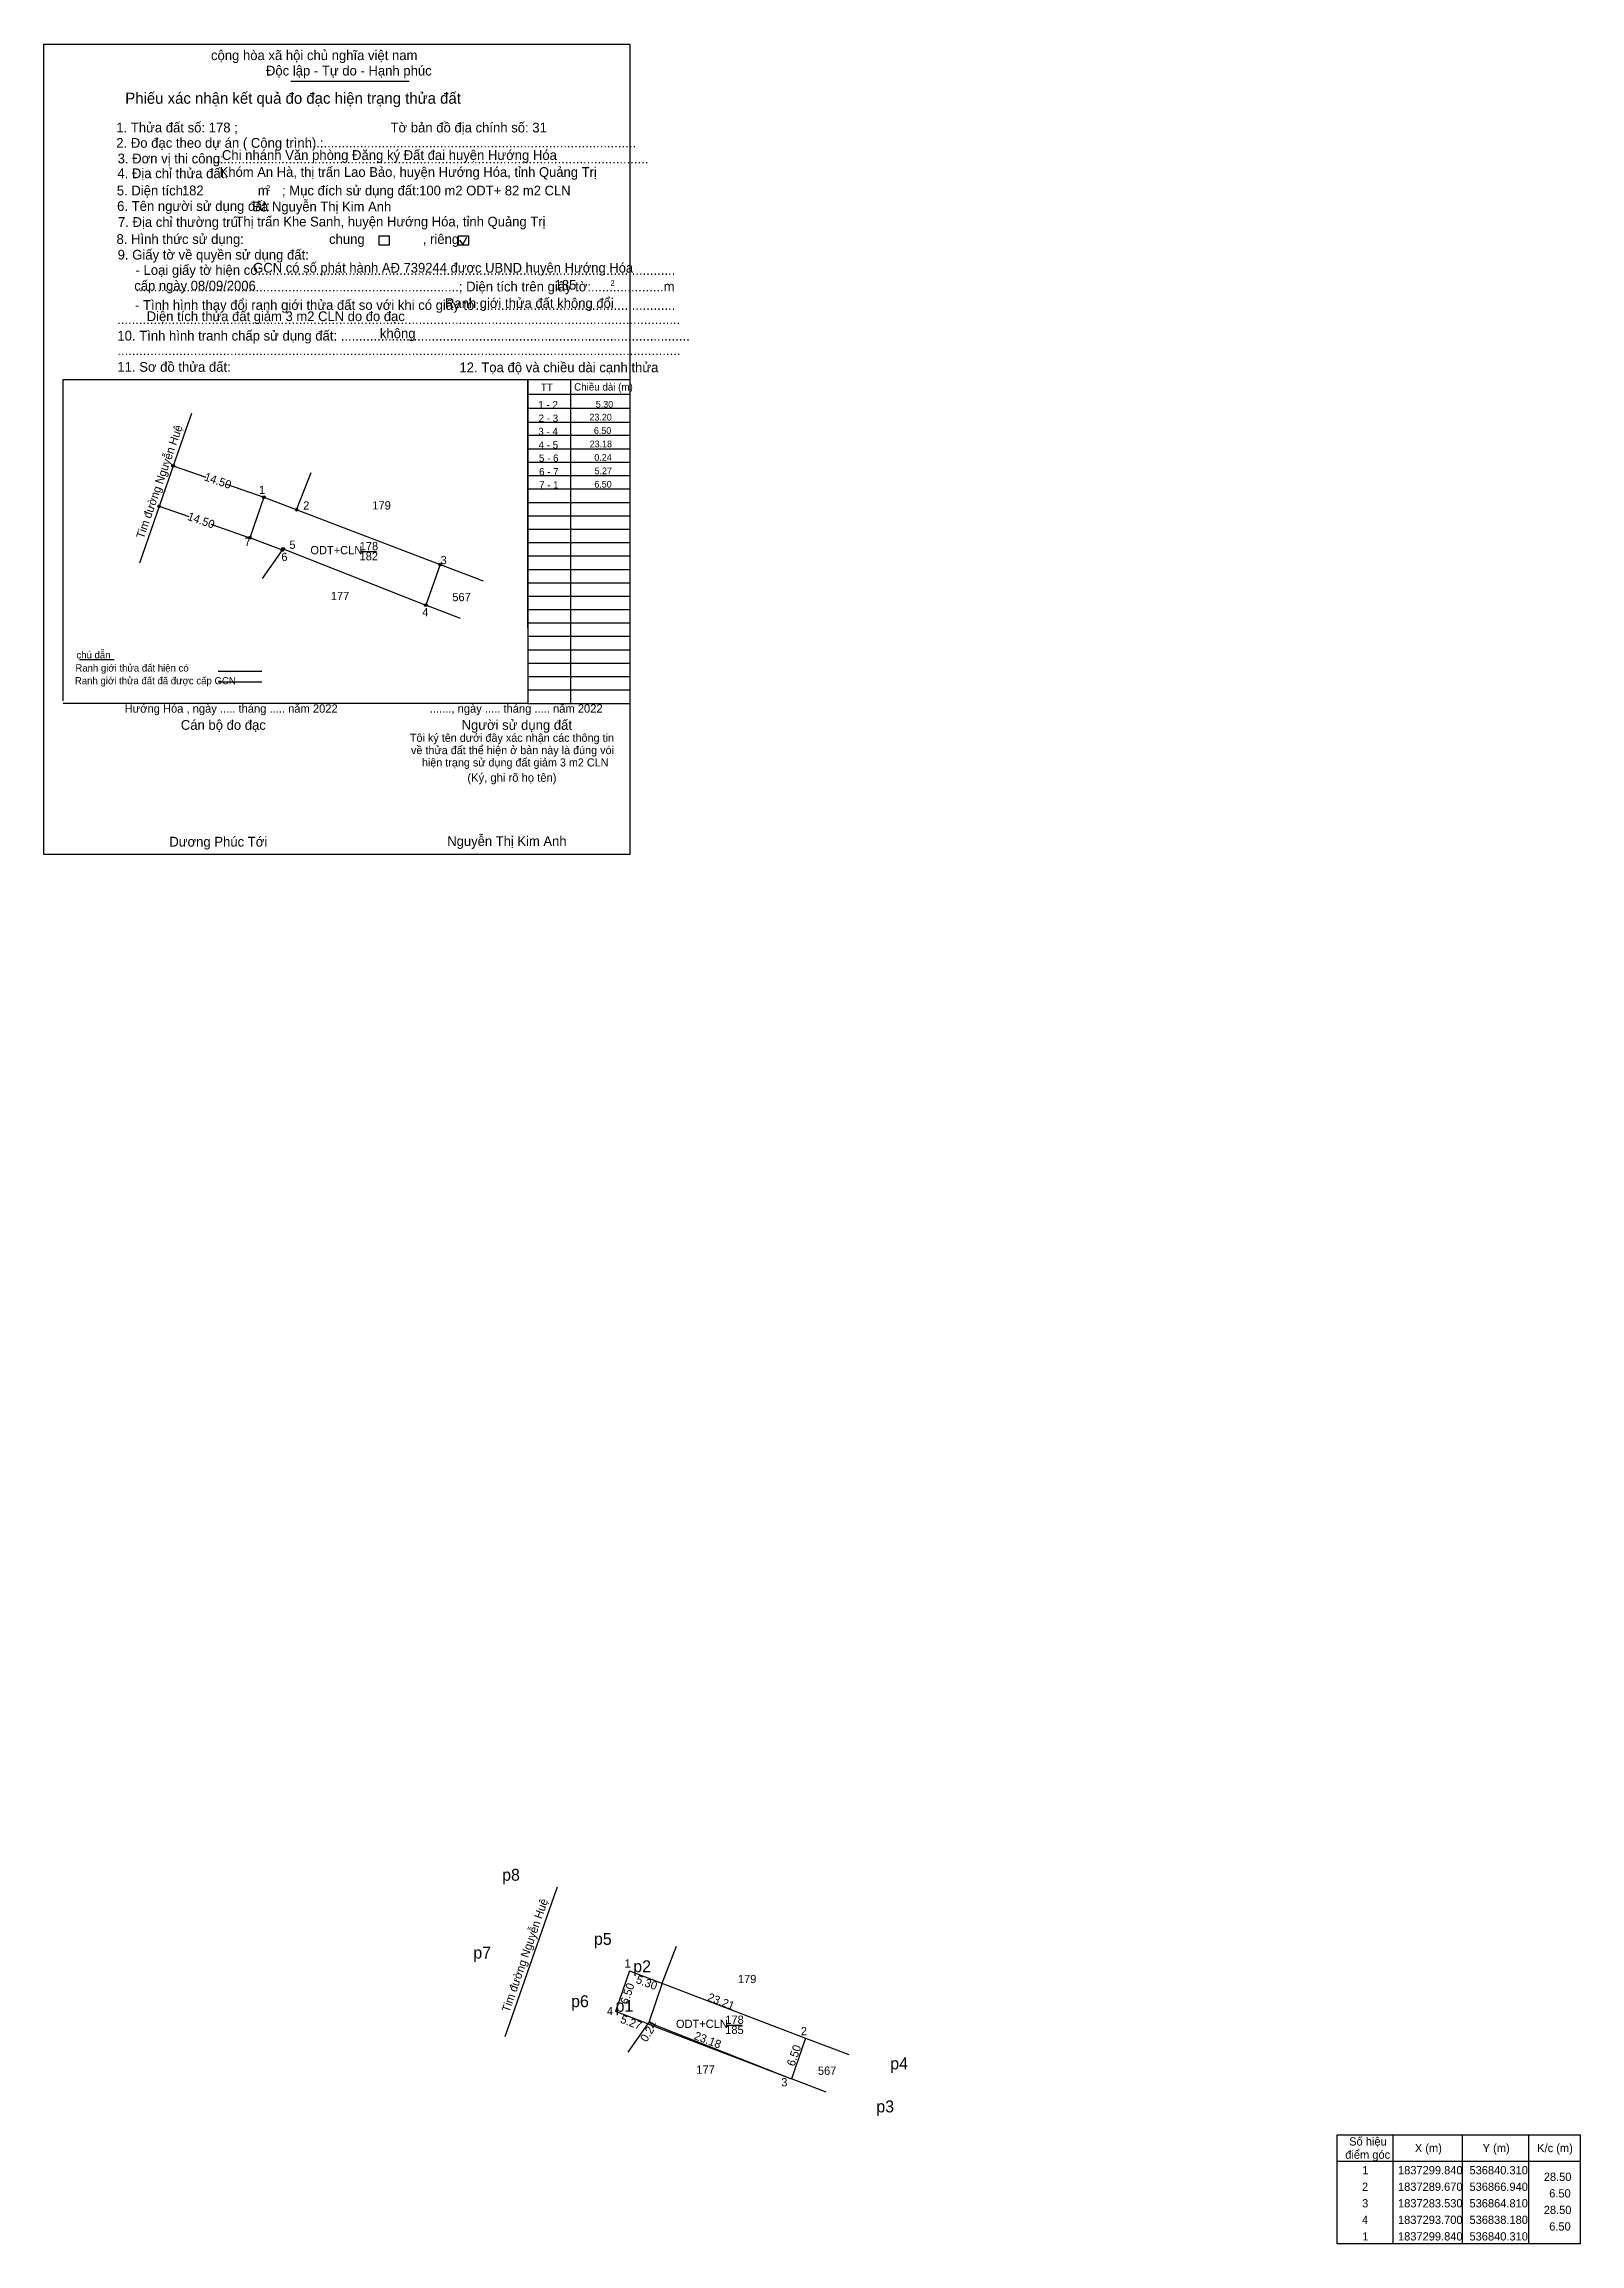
# Model space of a CAD drawing. Extents: x 536752 to 536984, y 1837259 to 1837591.
import ezdxf

# ---------------------------------------------------------------- set-up
doc = ezdxf.new("R2010")
doc.units = 0
for name, color, linetype in [('Level 1', 7, 'Continuous'), ('Level 10', 7, 'Continuous'), ('Level 12', 7, 'Continuous'), ('Level 17', 7, 'Continuous'), ('Level 2', 7, 'Continuous'), ('Level 23', 7, 'Continuous'), ('Level 30', 7, 'Continuous'), ('Level 36', 7, 'Continuous'), ('Level 6', 7, 'Continuous'), ('Level 63', 7, 'Continuous'), ('Level 7', 7, 'Continuous')]:
    doc.layers.add(name, color=color, linetype=linetype)

msp = doc.modelspace()

# ---------------------------------------------------------------- linework, layer by layer
at = {"layer": 'Level 17'}
msp.add_line((536757.18, 1837498.05), (536762.41, 1837498.05), dxfattribs=at)
at = {"layer": 'Level 2'}
for p, q in [((536751.79, 1837591.05), (536751.79, 1837591.05)), ((536789.1, 1837585.43), (536807.01, 1837585.43)), ((536814.62, 1837561.42), (536815.12, 1837560.77)), ((536815.12, 1837560.77), (536815.74, 1837561.87)), ((536754.68, 1837540.34), (536824.94, 1837540.34)), ((536754.68, 1837491.8), (536754.68, 1837540.34)), ((536824.94, 1837540.34), (536824.94, 1837491.4)), ((536824.94, 1837491.4), (536754.68, 1837491.4)), ((536840.37, 1837468.54), (536840.37, 1837468.54))]:
    msp.add_line(p, q, dxfattribs=at)
for points in [[(536751.79, 1837591.05), (536840.37, 1837591.05), (536840.37, 1837468.54), (536751.79, 1837468.54)], [(536802.48, 1837562.06), (536804, 1837562.06), (536804, 1837560.64), (536802.48, 1837560.64)], [(536814.44, 1837562.06), (536815.97, 1837562.06), (536815.97, 1837560.64), (536814.44, 1837560.64)]]:
    msp.add_lwpolyline(points, close=True, dxfattribs=at)
at = {"layer": 'Level 23'}
for p, q in [((536784.83, 1837510.25), (536787.81, 1837514.52)), ((536787.81, 1837514.52), (536787.97, 1837514.74)), ((536840.1, 1837287.53), (536843.08, 1837291.8)), ((536843.08, 1837291.8), (536843.24, 1837292.02))]:
    msp.add_line(p, q, dxfattribs=at)
at = {"layer": 'Level 30'}
for p, q in [((536824.94, 1837540.34), (536840.37, 1837540.34)), ((536824.94, 1837502.78), (536824.94, 1837540.34)), ((536831.39, 1837540.34), (536831.39, 1837491.4)), ((536840.37, 1837540.34), (536840.37, 1837502.78)), ((536824.94, 1837538.13), (536840.37, 1837538.13)), ((536824.9, 1837533.92), (536840.33, 1837533.92)), ((536824.94, 1837535.99), (536840.37, 1837535.99)), ((536824.94, 1837531.91), (536840.37, 1837531.91)), ((536824.94, 1837529.88), (536840.37, 1837529.88)), ((536824.94, 1837527.85), (536840.37, 1837527.85)), ((536824.94, 1837525.83), (536840.37, 1837525.83)), ((536824.94, 1837523.8), (536840.37, 1837523.8)), ((536824.94, 1837521.78), (536840.37, 1837521.78)), ((536824.94, 1837519.75), (536840.37, 1837519.75)), ((536824.94, 1837517.73), (536840.37, 1837517.73)), ((536824.94, 1837515.7), (536840.37, 1837515.7)), ((536824.94, 1837513.68), (536840.37, 1837513.68)), ((536824.94, 1837511.65), (536840.37, 1837511.65)), ((536824.94, 1837509.63), (536840.37, 1837509.63)), ((536824.94, 1837507.6), (536840.37, 1837507.6)), ((536824.94, 1837505.58), (536840.37, 1837505.58)), ((536824.94, 1837503.55), (536840.37, 1837503.55)), ((536824.94, 1837501.53), (536840.37, 1837501.53)), ((536824.94, 1837499.5), (536840.37, 1837499.5)), ((536824.94, 1837499.5), (536840.37, 1837499.5)), ((536824.94, 1837497.48), (536840.37, 1837497.48)), ((536824.94, 1837495.45), (536840.37, 1837495.45)), ((536824.94, 1837493.43), (536840.37, 1837493.43)), ((536824.94, 1837491.4), (536840.37, 1837491.4))]:
    msp.add_line(p, q, dxfattribs=at)
at = {"layer": 'Level 36'}
for p, q in [((536774.1, 1837535.22), (536773.25, 1837532.79)), ((536773.25, 1837532.79), (536766.22, 1837512.59)), ((536771.34, 1837527.31), (536776.27, 1837525.6)), ((536779.39, 1837524.52), (536785.04, 1837522.56)), ((536769.21, 1837521.18), (536773.69, 1837519.62)), ((536785.04, 1837522.56), (536811.67, 1837512.39)), ((536777, 1837518.47), (536782.91, 1837516.42)), ((536787.83, 1837514.54), (536782.91, 1837516.42)), ((536811.67, 1837512.39), (536818.2, 1837509.9)), ((536829.37, 1837312.5), (536828.52, 1837310.07)), ((536828.52, 1837310.07), (536821.49, 1837289.87)), ((536840.31, 1837299.84), (536866.94, 1837289.67)), ((536845.26, 1837297.95), (536843.24, 1837292.02)), ((536843.1, 1837291.82), (536838.18, 1837293.7)), ((536843.1, 1837291.82), (536864.81, 1837283.53)), ((536866.94, 1837289.67), (536873.47, 1837287.18))]:
    msp.add_line(p, q, dxfattribs=at)
for centre in [(536771.34, 1837527.31), (536769.21, 1837521.18), (536785.04, 1837522.56), (536789.99, 1837520.67), (536782.91, 1837516.42), (536787.83, 1837514.54), (536787.97, 1837514.74), (536811.67, 1837512.39), (536809.54, 1837506.25)]:
    msp.add_circle(centre, 0.2, dxfattribs=at)
at = {"layer": 'Level 6'}
for p, q in [((536778.14, 1837496.28), (536784.72, 1837496.28)), ((536778.14, 1837494.67), (536784.72, 1837494.67))]:
    msp.add_line(p, q, dxfattribs=at)
at = {"layer": 'Level 63'}
for p, q in [((536789.99, 1837520.67), (536792.17, 1837526.29)), ((536785.04, 1837522.56), (536782.91, 1837516.42)), ((536787.97, 1837514.74), (536809.54, 1837506.25)), ((536799.65, 1837514.33), (536802.08, 1837514.34)), ((536811.67, 1837512.39), (536809.54, 1837506.25)), ((536814.76, 1837504.2), (536809.54, 1837506.25)), ((536845.26, 1837297.95), (536847.44, 1837303.57)), ((536840.31, 1837299.84), (536838.18, 1837293.7)), ((536843.24, 1837292.02), (536864.81, 1837283.53)), ((536854.92, 1837291.61), (536857.35, 1837291.62)), ((536866.94, 1837289.67), (536864.81, 1837283.53)), ((536870.03, 1837281.48), (536864.81, 1837283.53)), ((536955.73, 1837275.05), (536955.73, 1837258.55)), ((536966.23, 1837275.05), (536966.23, 1837258.55)), ((536976.23, 1837275.05), (536976.23, 1837258.55)), ((536947.33, 1837271.05), (536984.03, 1837271.05))]:
    msp.add_line(p, q, dxfattribs=at)
msp.add_lwpolyline([(536947.33, 1837275.05), (536984.03, 1837275.05), (536984.03, 1837258.55), (536947.33, 1837258.55)], close=True, dxfattribs=at)
at = {"layer": 'Level 7'}
for p, q in [((536821.07, 1837313.45), (536821.07, 1837313.45)), ((536816.71, 1837301.69), (536816.71, 1837301.69)), ((536834.95, 1837303.75), (536834.95, 1837303.75)), ((536840.89, 1837299.62), (536840.89, 1837299.62)), ((536831.49, 1837294.34), (536831.49, 1837294.34)), ((536838.22, 1837293.65), (536838.22, 1837293.65)), ((536879.74, 1837284.93), (536879.74, 1837284.93)), ((536877.64, 1837278.44), (536877.64, 1837278.44))]:
    msp.add_line(p, q, dxfattribs=at)

# ---------------------------------------------------------------- texts
at = {"layer": 'Level 1'}
for s, p in [('179', (536801.44, 1837520.7)), ('ODT+CLN', (536792.07, 1837513.93)), ('182', (536799.5, 1837513.01)), ('178', (536799.53, 1837514.54)), ('177', (536795.16, 1837507)), ('567', (536813.53, 1837506.84)), ('179', (536856.71, 1837297.98)), ('ODT+CLN', (536847.34, 1837291.21)), ('185', (536854.79, 1837290.29)), ('178', (536854.8, 1837291.82)), ('177', (536850.43, 1837284.28)), ('567', (536868.8, 1837284.12))]:
    msp.add_text(s, height=1.25, dxfattribs=at).set_placement(p)
at = {"layer": 'Level 10'}
for s, height, p in [('1 - 2', 1.105, (536826.54, 1837535.99)), ('2 - 3', 1.105, (536826.58, 1837533.94)), ('3 - 4', 1.105, (536826.53, 1837531.94)), ('4 - 5', 1.1, (536826.58, 1837529.9)), ('5 - 6', 1.1, (536826.63, 1837527.91)), ('6 - 7', 1.1, (536826.65, 1837525.86)), ('7 - 1', 1.1, (536826.65, 1837523.86))]:
    msp.add_text(s, height=height, dxfattribs=at).set_placement(p)
at = {"layer": 'Level 12'}
for s, p in [('p8', (536821.07, 1837313.45)), ('p5', (536834.95, 1837303.76)), ('p7', (536816.71, 1837301.69)), ('p2', (536840.89, 1837299.62)), ('p6', (536831.49, 1837294.34)), ('p1', (536838.22, 1837293.65)), ('p4', (536879.74, 1837284.94)), ('p3', (536877.64, 1837278.44))]:
    msp.add_text(s, height=1.8, dxfattribs=at).set_placement(p)
at = {"layer": 'Level 2'}
for s, height, p in [('cộng hòa xã hội chủ nghĩa việt nam', 1.4785, (536777.04, 1837588.62)), ('Độc lập - Tự do - Hạnh phúc', 1.4785, (536785.35, 1837586.29)), ('Phiếu xác nhận kết quả đo đạc hiện trạng thửa đất', 1.6894, (536764.08, 1837582.02)), ('2. Đo đạc theo dự án ( Công trình) : ', 1.4794, (536762.72, 1837575.37)), ('1. Thửa đất số: 178 ;                                          Tờ bản đồ địa chính số: 31', 1.48, (536762.72, 1837577.69)), ('3. Đơn vị thi công:', 1.4794, (536762.93, 1837573.01)), ('Chi nhánh Văn phòng Đăng ký Đất đai huyện Hướng Hóa', 1.4782, (536778.7, 1837573.53)), ('............................................................................................', 1.4794, (536790.74, 1837575.42)), ('4. Địa chỉ thửa đất:', 1.4794, (536762.89, 1837570.77)), ('........................................................................................................................', 1.47942, (536777.23, 1837573.01)), ('Khóm An Hà, thị trấn Lao Bảo, huyện Hướng Hóa, tỉnh Quảng Trị', 1.47, (536778.35, 1837570.97)), ('5. Diện tích:', 1.4794, (536762.8, 1837568.17)), ('6. Tên người sử dụng đất:', 1.4794, (536762.85, 1837565.82)), ('182', 1.47, (536772.65, 1837568.19)), ('Bà Nguyễn Thị Kim Anh', 1.47, (536783.31, 1837565.74)), ('m', 1.48, (536784.12, 1837568.17)), ('2', 0.845, (536785.38, 1837568.88)), ('; Mục đích sử dụng đất:', 1.4785, (536787.78, 1837568.17)), ('100 m2 ODT+ 82 m2 CLN', 1.47, (536808.52, 1837568.17)), ('7. Địa chỉ thường trú:', 1.4794, (536762.98, 1837563.41)), ('Thị trấn Khe Sanh, huyện Hướng Hóa, tỉnh Quảng Trị', 1.4741, (536780.74, 1837563.48)), ('8. Hình thức sử dụng:', 1.4794, (536762.76, 1837560.83)), ('chung                , riêng', 1.4785, (536794.89, 1837560.83)), ('9. Giấy tờ về quyền sử dụng đất:', 1.4794, (536762.93, 1837558.47)), ('     - Loại giấy tờ hiện có:..................................................................................................................', 1.47846, (536762.89, 1837556.16)), ('GCN có số phát hành AĐ 739244 được UBND huyện Hướng Hóa ', 1.47, (536783.43, 1837556.5)), ('cấp ngày 08/09/2006', 1.47, (536765.45, 1837553.8)), ('     .........................................................................................; Diện tích trên giấy tờ:....................m', 1.47846, (536762.89, 1837553.66)), ('185', 1.47, (536829, 1837553.92)), ('2', 0.845, (536837.44, 1837554.49)), ('     - Tình hình thay đổi ranh giới thửa đất so với khi có giấy tờ:......................................................', 1.47846, (536762.81, 1837550.87)), ('Diện tích thửa đất giảm 3 m2 CLN do đo đạc', 1.47, (536767.33, 1837549.17)), ('Ranh giới thửa đất không đổi', 1.4741, (536812.42, 1837551.15)), ('...........................................................................................................................................................', 1.47846, (536762.85, 1837548.72)), ('10. Tình hình tranh chấp sử dụng đất: ................................................................................................', 1.47942, (536762.89, 1837546.23)), ('không', 1.479, (536802.58, 1837546.58)), ('...........................................................................................................................................................', 1.47846, (536762.89, 1837544.04)), ('11. Sơ đồ thửa đất:', 1.4794, (536762.89, 1837541.51)), ('12. Tọa độ và chiều dài cạnh thửa', 1.4823, (536814.6, 1837541.44)), ('Hướng Hóa , ngày ..... tháng ..... năm 2022', 1.26, (536763.99, 1837489.99)), ('......., ngày ..... tháng ..... năm 2022', 1.26, (536810.12, 1837489.99)), ('Cán bộ đo đạc', 1.4785, (536772.48, 1837487.4)), ('Người sử dụng đất', 1.4785, (536814.93, 1837487.4)), ('Tôi ký tên dưới đây xác nhận các thông tin', 1.2214, (536807.12, 1837485.59)), ('về thửa đất thể hiện ở bản này là đúng vói', 1.2214, (536807.29, 1837483.72)), ('hiện trạng sử dụng đất giảm 3 m2 CLN', 1.22, (536808.93, 1837481.86)), ('(Ký, ghi rõ họ tên)', 1.2673, (536815.81, 1837479.55)), ('Dương Phúc Tới', 1.48, (536770.74, 1837469.75)), ('Nguyễn Thị Kim Anh', 1.47, (536812.77, 1837469.84)), ('.', 0.422, (536840.28, 1837468.31))]:
    msp.add_text(s, height=height, dxfattribs=at).set_placement(p)
at = {"layer": 'Level 30'}
for s, height, p in [('TT', 1.102, (536826.92, 1837538.62)), ('Chiều dài (m)', 1.1048, (536831.95, 1837538.68))]:
    msp.add_text(s, height=height, dxfattribs=at).set_placement(p)
at = {"layer": 'Level 36'}
for rotation, p in [(340.8778, (536775.91, 1837525.14)), (340.8405, (536773.38, 1837519.16))]:
    msp.add_text('14.50', height=1.25, rotation=rotation, dxfattribs=at).set_placement(p)
at = {"layer": 'Level 6'}
for s, height, p in [('Ranh giới thửa đất hiện có ', 1.0825, (536756.54, 1837496.21)), ('chú dẫn', 1.083, (536756.7, 1837498.19)), ('Ranh giới thửa đất đã được cấp GCN', 1.0853, (536756.46, 1837494.28))]:
    msp.add_text(s, height=height, dxfattribs=at).set_placement(p)
at = {"layer": 'Level 63'}
for s, height, p in [('5.30', 1.01, (536835.22, 1837536.1)), ('23.20', 1.01, (536834.26, 1837534.15)), ('23.18', 1.01, (536834.3, 1837530.1)), ('6.50', 1.01, (536834.93, 1837532.12)), ('0.24', 1.01, (536835, 1837528.06)), ('5.27', 1.01, (536835.04, 1837526.03)), (' 1', 1.25, (536783.84, 1837523.05)), ('6.50', 1.01, (536835, 1837524.01)), (' 2', 1.25, (536790.51, 1837520.68)), (' 7', 1.25, (536781.65, 1837515.18)), (' 6', 1.25, (536787.22, 1837512.91)), (' 5', 1.25, (536788.44, 1837514.75)), (' 3', 1.25, (536811.29, 1837512.43)), (' 4', 1.25, (536808.52, 1837504.55)), (' 1', 1.25, (536839.11, 1837300.33)), (' 4', 1.25, (536836.44, 1837293.14)), (' 2', 1.25, (536865.76, 1837290.1)), (' 3', 1.25, (536862.8, 1837282.37)), ('Số hiệu', 1.25, (536949.13, 1837273.43)), ('điểm góc', 1.25, (536948.54, 1837271.43)), ('X (m)', 1.25, (536959.06, 1837272.43)), ('Y (m)', 1.25, (536969.31, 1837272.43)), ('K/c (m)', 1.25, (536977.56, 1837272.43)), (' 2', 1.25, (536950.6, 1837266.58)), (' 1', 1.25, (536950.66, 1837269.08)), ('1837299.840', 1.25, (536956.51, 1837269.08)), ('1837289.670', 1.25, (536956.51, 1837266.58)), ('536840.310', 1.25, (536967.32, 1837269.08)), ('536866.940', 1.25, (536967.32, 1837266.58)), ('28.50', 1.25, (536978.55, 1837268.08)), (' 3', 1.25, (536950.62, 1837264.08)), ('1837283.530', 1.25, (536956.51, 1837264.08)), ('536864.810', 1.25, (536967.32, 1837264.08)), ('28.50', 1.25, (536978.55, 1837263.08)), ('6.50', 1.25, (536979.37, 1837265.58)), (' 4', 1.25, (536950.59, 1837261.58)), ('1837293.700', 1.25, (536956.51, 1837261.58)), ('536838.180', 1.25, (536967.32, 1837261.58)), ('6.50', 1.25, (536979.37, 1837260.58)), (' 1', 1.25, (536950.66, 1837259.08)), ('1837299.840', 1.25, (536956.51, 1837259.08)), ('536840.310', 1.25, (536967.32, 1837259.08))]:
    msp.add_text(s, height=height, dxfattribs=at).set_placement(p)
for s, rotation, p in [('Tim đường Nguyễn Huệ', 70.8681, (536766.87, 1837516.19)), ('Tim đường Nguyễn Huệ', 70.8681, (536822.14, 1837293.47)), ('6.50', 70.8681, (536840.05, 1837294.65)), ('5.30', 339.0981, (536841.18, 1837298.05)), ('23.21', 339.0981, (536851.99, 1837295.38)), ('5.27', 339.0981, (536838.83, 1837292.05)), ('0.24', 58.7559, (536842.91, 1837288.97)), ('23.18', 339.0981, (536849.97, 1837289.54)), ('6.50', 70.8681, (536865.24, 1837285.31))]:
    msp.add_text(s, height=1.25, rotation=rotation, dxfattribs=at).set_placement(p)

doc.saveas('drawing.dxf')
